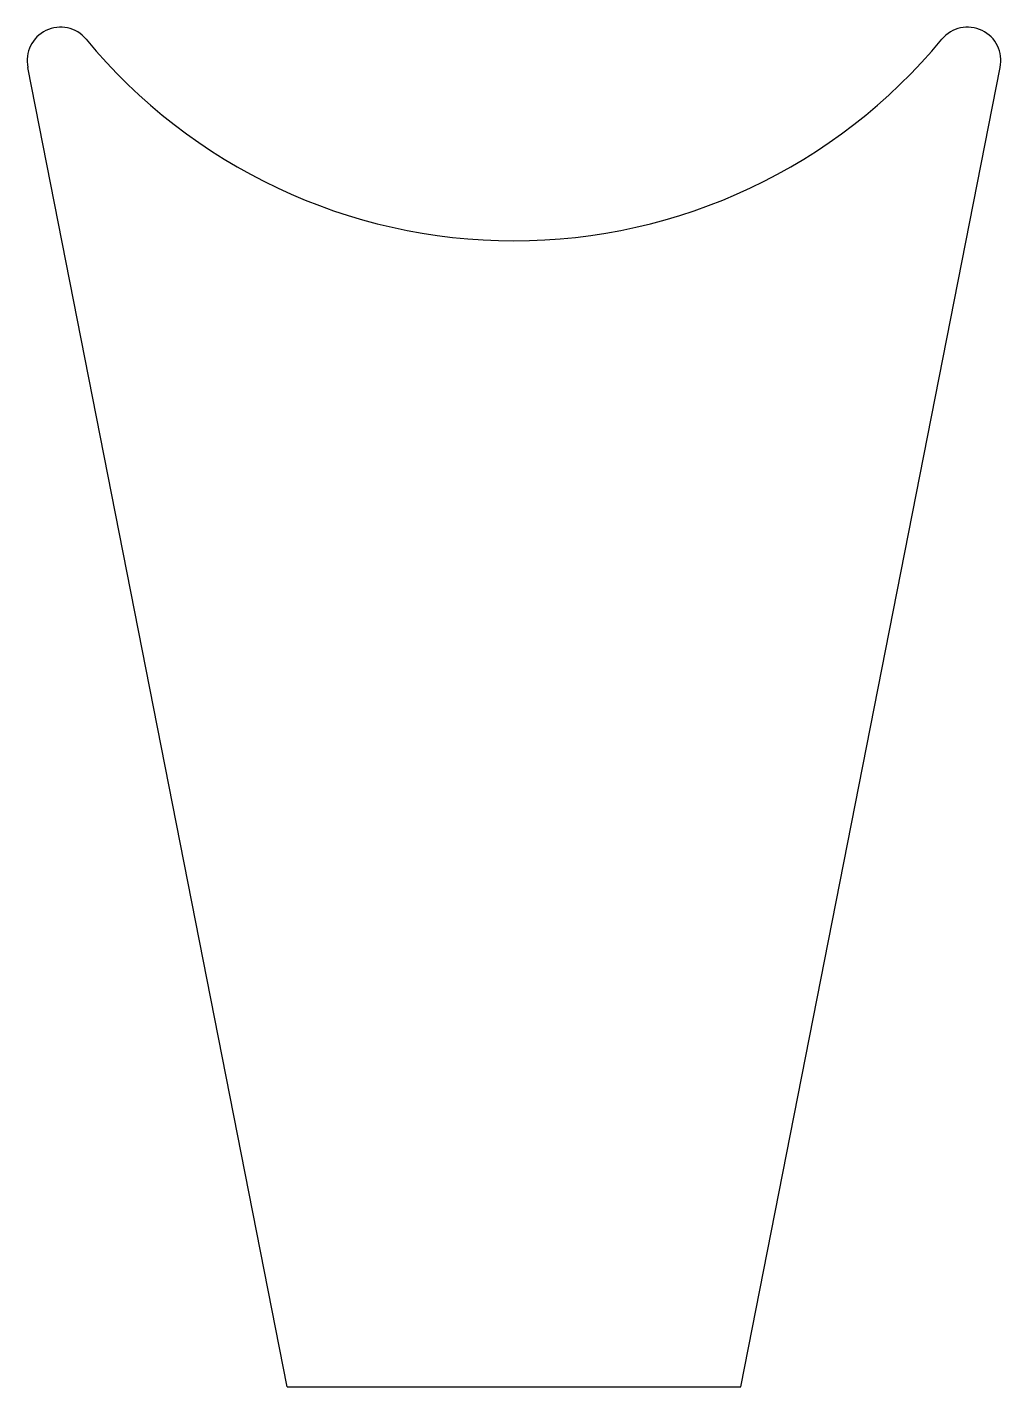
# Model space of a CAD drawing. Extents: x 222 to 310, y 119 to 242.
import ezdxf

# ---------------------------------------------------------------- set-up
doc = ezdxf.new("R2010")
doc.units = 0
doc.layers.get('0').update_dxf_attribs({"linetype": 'CONTINUOUS'})

msp = doc.modelspace()

# ---------------------------------------------------------------- linework, layer by layer
for p, q in [((245.52, 119.17), (222.18, 237.97)), ((286.4, 119.17), (309.75, 237.97)), ((245.52, 119.17), (286.4, 119.17))]:
    msp.add_line(p, q)
for centre, radius, start, end in [((225.11, 238.6), 3, 39.5725, 192.0454), ((306.82, 238.6), 3, 347.9546, 140.4275), ((265.96, 272.36), 50, 219.5725, 320.4275)]:
    msp.add_arc(centre, radius, start, end)

doc.saveas('drawing.dxf')
